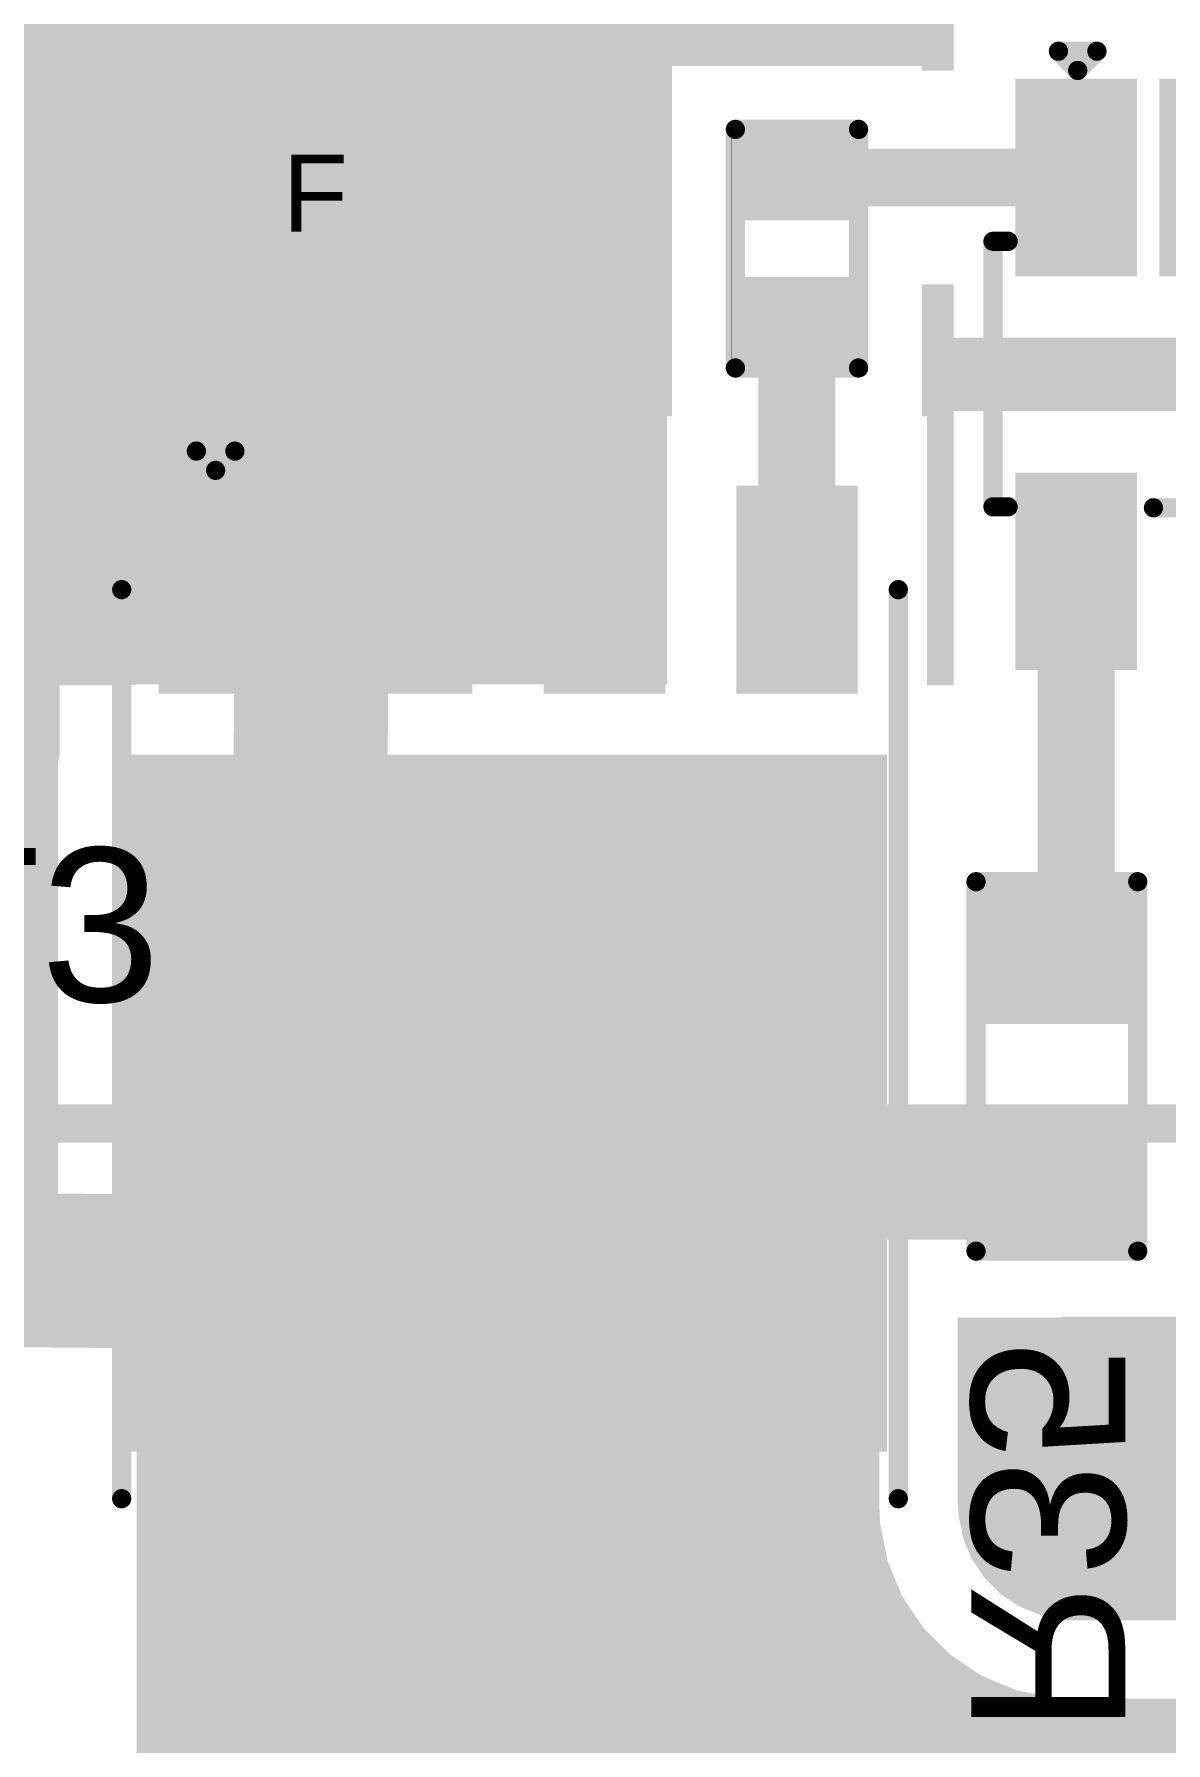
# Model space of a CAD drawing. Header units: inches. Extents: x -38 to 276, y -7 to 269.
# Drawn here: x 69.39 to 76.86, y 112.15 to 123.43 of the extents above; entities that cross this region are included whole.
import ezdxf

# ---------------------------------------------------------------- set-up
doc = ezdxf.new("R2010")
doc.units = ezdxf.units.IN
for name, color, linetype in [('Bottom Layer', 5, 'Continuous'), ('Bottom Overlay', 54, 'Continuous'), ('Bottom Paste', 16, 'Continuous'), ('Bottom Solder', 6, 'Continuous'), ('Drill Drawing', 1, 'Continuous'), ('Top Layer', 1, 'Continuous'), ('Top Overlay', 2, 'Continuous'), ('Via Holes', 16, 'Continuous')]:
    doc.layers.add(name, color=color, linetype=linetype)
doc.styles.add('Arial', font='', dxfattribs={"height": 0.2})
doc.styles.get('Arial').set_extended_font_data('Arial')

# ---------------------------------------------------------------- blocks, each defined once
blk = doc.blocks.new('760895741_16')
at = {"layer": 'Top Overlay'}
blk.add_lwpolyline([(-23.41880254, -22.1234, 0.254, 0.254, 0), (-23.4188, 22.12340254, 0.254, 0.254, 0)], format="xyseb", dxfattribs=at)
blk = doc.blocks.new('SOT_23_5_B_28')
at = {"layer": 'Bottom Layer'}
for points in [[(-1.84999757, 1.25000004), (-0.74999723, 1.25000004), (-0.74999723, 0.65000124), (-1.84999757, 0.65000124)], [(0.74999977, 1.25000004), (1.85000011, 1.25000004), (1.85000011, 0.65000124), (0.74999977, 0.65000124)], [(-1.85000011, 0.2999994), (-0.74999977, 0.2999994), (-0.74999977, -0.2999994), (-1.85000011, -0.2999994)], [(-1.85000011, -0.65000124), (-0.74999977, -0.65000124), (-0.74999977, -1.25000004), (-1.85000011, -1.25000004)], [(0.74999977, -0.65000124), (1.85000011, -0.65000124), (1.85000011, -1.25000004), (0.74999977, -1.25000004)]]:
    blk.add_hatch(color=5, dxfattribs=at).paths.add_polyline_path(points)
at = {"layer": 'Bottom Paste'}
for points in [[(-1.84999757, 1.25000004), (-0.74999723, 1.25000004), (-0.74999723, 0.65000124), (-1.84999757, 0.65000124)], [(0.74999977, 1.25000004), (1.85000011, 1.25000004), (1.85000011, 0.65000124), (0.74999977, 0.65000124)], [(-1.85000011, 0.2999994), (-0.74999977, 0.2999994), (-0.74999977, -0.2999994), (-1.85000011, -0.2999994)], [(-1.85000011, -0.65000124), (-0.74999977, -0.65000124), (-0.74999977, -1.25000004), (-1.85000011, -1.25000004)], [(0.74999977, -0.65000124), (1.85000011, -0.65000124), (1.85000011, -1.25000004), (0.74999977, -1.25000004)]]:
    blk.add_hatch(color=16, dxfattribs=at).paths.add_polyline_path(points)
at = {"layer": 'Bottom Solder'}
for points in [[(-1.95159757, 1.35160004), (-0.6483972299999999, 1.35160004), (-0.6483972299999999, 0.54840124), (-1.95159757, 0.54840124)], [(0.6483997699999999, 1.35160004), (1.95160011, 1.35160004), (1.95160011, 0.54840124), (0.6483997699999999, 0.54840124)], [(-1.95160011, 0.4015993999999999), (-0.6483997699999999, 0.4015993999999999), (-0.6483997699999999, -0.4015993999999999), (-1.95160011, -0.4015993999999999)], [(-1.95160011, -0.54840124), (-0.6483997699999999, -0.54840124), (-0.6483997699999999, -1.35160004), (-1.95160011, -1.35160004)], [(0.6483997699999999, -0.54840124), (1.95160011, -0.54840124), (1.95160011, -1.35160004), (0.6483997699999999, -1.35160004)]]:
    blk.add_hatch(color=6, dxfattribs=at).paths.add_polyline_path(points)
at = {"layer": 'Bottom Overlay'}
for points in [[(-0.87900256, 1.4986, 0.127, 0.127, 0), (0.8735974400000001, 1.49860254, 0.127, 0.127, 0)], [(-0.87900256, 1.3986002, 0.127, 0.127, 0), (-0.87900256, 1.4986, 0.127, 0.127, 0)], [(0.8735974400000001, 1.39860274, 0.127, 0.127, 0), (0.8735974400000001, 1.49860254, 0.127, 0.127, 0)], [(0.88000078, -0.43999912, 0.127, 0.127, 0), (0.8800033199999999, 0.41800018, 0.127, 0.127, 0)], [(-2.1336, -1.0668, 0.127, 0.127, 0), (-2.13360254, -0.8128, 0.127, 0.127, 0)], [(-2.0066, -0.9397999999999999, 0.127, 0.127, 0), (-2.13360254, -0.8128, 0.127, 0.127, 0)], [(-2.1336, -1.0668, 0.127, 0.127, 0), (-2.0066, -0.9397999999999999, 0.127, 0.127, 0)], [(-0.87900256, -1.4986, 0.127, 0.127, 0), (-0.87900256, -1.3986002, 0.127, 0.127, 0)], [(0.8735974400000001, -1.49859746, 0.127, 0.127, 0), (0.8735999799999999, -1.3986002, 0.127, 0.127, 0)], [(-0.87900256, -1.4986, 0.127, 0.127, 0), (0.8735974400000001, -1.49859746, 0.127, 0.127, 0)]]:
    blk.add_lwpolyline(points, format="xyseb", dxfattribs=at)
for points in [[(-0.9107525599999998, 1.4986, 0.0635, 0.0635, 1), (-0.8472525599999999, 1.4986, 0.0635, 0.0635, 1)], [(-0.9107525599999998, 1.4986, 0.0635, 0.0635, 1), (-0.8472525599999999, 1.4986, 0.0635, 0.0635, 1)], [(0.84184744, 1.49860254, 0.0635, 0.0635, 1), (0.9053474399999999, 1.49860254, 0.0635, 0.0635, 1)], [(0.84184744, 1.49860254, 0.0635, 0.0635, 1), (0.9053474399999999, 1.49860254, 0.0635, 0.0635, 1)], [(-0.9107525599999998, 1.3986002, 0.0635, 0.0635, 1), (-0.8472525599999999, 1.3986002, 0.0635, 0.0635, 1)], [(0.84184744, 1.39860274, 0.0635, 0.0635, 1), (0.9053474399999999, 1.39860274, 0.0635, 0.0635, 1)], [(0.8482533200000001, 0.41800018, 0.0635, 0.0635, 1), (0.9117533199999999, 0.41800018, 0.0635, 0.0635, 1)], [(0.84825078, -0.43999912, 0.0635, 0.0635, 1), (0.91175078, -0.43999912, 0.0635, 0.0635, 1)], [(-2.16535254, -0.8128, 0.0635, 0.0635, 1), (-2.10185254, -0.8128, 0.0635, 0.0635, 1)], [(-2.16535254, -0.8128, 0.0635, 0.0635, 1), (-2.10185254, -0.8128, 0.0635, 0.0635, 1)], [(-2.03835, -0.9397999999999999, 0.0635, 0.0635, 1), (-1.97485, -0.9397999999999999, 0.0635, 0.0635, 1)], [(-2.03835, -0.9397999999999999, 0.0635, 0.0635, 1), (-1.97485, -0.9397999999999999, 0.0635, 0.0635, 1)], [(-2.16535, -1.0668, 0.0635, 0.0635, 1), (-2.10185, -1.0668, 0.0635, 0.0635, 1)], [(-2.16535, -1.0668, 0.0635, 0.0635, 1), (-2.10185, -1.0668, 0.0635, 0.0635, 1)], [(-0.9107525599999998, -1.3986002, 0.0635, 0.0635, 1), (-0.8472525599999999, -1.3986002, 0.0635, 0.0635, 1)], [(0.8418499799999999, -1.3986002, 0.0635, 0.0635, 1), (0.90534998, -1.3986002, 0.0635, 0.0635, 1)], [(-0.9107525599999998, -1.4986, 0.0635, 0.0635, 1), (-0.8472525599999999, -1.4986, 0.0635, 0.0635, 1)], [(-0.9107525599999998, -1.4986, 0.0635, 0.0635, 1), (-0.8472525599999999, -1.4986, 0.0635, 0.0635, 1)], [(0.84184744, -1.49859746, 0.0635, 0.0635, 1), (0.9053474399999999, -1.49859746, 0.0635, 0.0635, 1)], [(0.84184744, -1.49859746, 0.0635, 0.0635, 1), (0.9053474399999999, -1.49859746, 0.0635, 0.0635, 1)]]:
    blk.add_lwpolyline(points, format="xyseb", close=True, dxfattribs=at)
blk = doc.blocks.new('R___0402_B_53')
at = {"layer": 'Bottom Layer'}
for points in [[(-0.2413, 0.3175), (-0.2412999999999999, -0.3175), (-0.6985, -0.3175), (-0.6985, 0.3175)], [(0.6985, 0.3175), (0.6985, -0.3175), (0.2413, -0.3175), (0.2412999999999999, 0.3175)]]:
    blk.add_hatch(color=5, dxfattribs=at).paths.add_polyline_path(points)
at = {"layer": 'Bottom Paste'}
for points in [[(-0.2413, 0.3175), (-0.2412999999999999, -0.3175), (-0.6985, -0.3175), (-0.6985, 0.3175)], [(0.6985, 0.3175), (0.6985, -0.3175), (0.2413, -0.3175), (0.2412999999999999, 0.3175)]]:
    blk.add_hatch(color=16, dxfattribs=at).paths.add_polyline_path(points)
at = {"layer": 'Bottom Solder'}
for points in [[(-0.18629884, 0.37250116), (-0.1862988399999999, -0.37250116), (-0.75350116, -0.37250116), (-0.75350116, 0.37250116)], [(0.75350116, 0.37250116), (0.75350116, -0.37250116), (0.18629884, -0.37250116), (0.1862988399999999, 0.37250116)]]:
    blk.add_hatch(color=6, dxfattribs=at).paths.add_polyline_path(points)
at = {"layer": 'Bottom Overlay'}
for points in [[(-0.78740254, 0.40640254, 0.127, 0.127, 0), (0.7874050799999999, 0.40640254, 0.127, 0.127, 0)], [(-0.78740254, 0.40640254, 0.127, 0.127, 0), (-0.7874, -0.4064, 0.127, 0.127, 0)], [(0.7874050799999999, 0.40640254, 0.127, 0.127, 0), (0.7874, -0.4064, 0.127, 0.127, 0)], [(-0.8127974599999999, 0.4317974599999999, 0.0032258, 0.0032258, 0), (0.8128, 0.4317974599999999, 0.0032258, 0.0032258, 0)], [(-0.7874, -0.4064, 0.127, 0.127, 0), (0.7874, -0.4064, 0.127, 0.127, 0)]]:
    blk.add_lwpolyline(points, format="xyseb", dxfattribs=at)
for points in [[(-0.8191525399999998, 0.40640254, 0.0635, 0.0635, 1), (-0.75565254, 0.40640254, 0.0635, 0.0635, 1)], [(-0.8191525399999998, 0.40640254, 0.0635, 0.0635, 1), (-0.75565254, 0.40640254, 0.0635, 0.0635, 1)], [(0.75565508, 0.40640254, 0.0635, 0.0635, 1), (0.8191550799999999, 0.40640254, 0.0635, 0.0635, 1)], [(0.75565508, 0.40640254, 0.0635, 0.0635, 1), (0.8191550799999999, 0.40640254, 0.0635, 0.0635, 1)], [(-0.8136026399999999, 0.4317974599999999, 0.0016129, 0.0016129, 1), (-0.81199228, 0.4317974599999999, 0.0016129, 0.0016129, 1)], [(0.8119948199999999, 0.4317974599999999, 0.0016129, 0.0016129, 1), (0.81360518, 0.4317974599999999, 0.0016129, 0.0016129, 1)], [(-0.8191499999999999, -0.4064, 0.0635, 0.0635, 1), (-0.7556499999999999, -0.4064, 0.0635, 0.0635, 1)], [(-0.8191499999999999, -0.4064, 0.0635, 0.0635, 1), (-0.7556499999999999, -0.4064, 0.0635, 0.0635, 1)], [(0.7556499999999999, -0.4064, 0.0635, 0.0635, 1), (0.8191499999999999, -0.4064, 0.0635, 0.0635, 1)], [(0.7556499999999999, -0.4064, 0.0635, 0.0635, 1), (0.8191499999999999, -0.4064, 0.0635, 0.0635, 1)]]:
    blk.add_lwpolyline(points, format="xyseb", close=True, dxfattribs=at)
blk = doc.blocks.new('R___0603_B_55')
at = {"layer": 'Bottom Layer'}
for points in [[(-1.143, -0.4445), (-1.143, 0.4445), (-0.3809999999999999, 0.4445), (-0.3809999999999999, -0.4445)], [(0.3809999999999999, -0.4445), (0.3809999999999999, 0.4445), (1.143, 0.4445), (1.143, -0.4445)]]:
    blk.add_hatch(color=5, dxfattribs=at).paths.add_polyline_path(points)
at = {"layer": 'Bottom Paste'}
for points in [[(-1.143, -0.4445), (-1.143, 0.4445), (-0.3809999999999999, 0.4445), (-0.3809999999999999, -0.4445)], [(0.3809999999999999, -0.4445), (0.3809999999999999, 0.4445), (1.143, 0.4445), (1.143, -0.4445)]]:
    blk.add_hatch(color=16, dxfattribs=at).paths.add_polyline_path(points)
at = {"layer": 'Bottom Solder'}
for points in [[(-1.2446, -0.5460999999999999), (-1.2446, 0.5460999999999999), (-0.2794, 0.5460999999999999), (-0.2794, -0.5460999999999999)], [(0.2794, -0.5460999999999999), (0.2794, 0.5460999999999999), (1.2446, 0.5460999999999999), (1.2446, -0.5460999999999999)]]:
    blk.add_hatch(color=6, dxfattribs=at).paths.add_polyline_path(points)
at = {"layer": 'Bottom Overlay'}
for points in [[(-1.2192, 0.5334, 0.127, 0.127, 0), (-1.2192, -0.5334, 0.127, 0.127, 0)], [(-1.2192, 0.5334, 0.127, 0.127, 0), (1.2192, 0.5334, 0.127, 0.127, 0)], [(1.2192, 0.5334, 0.127, 0.127, 0), (1.21920254, -0.5333974599999999, 0.127, 0.127, 0)], [(1.21920254, -0.5333974599999999, 0.127, 0.127, 0), (-1.2192, -0.5334, 0.127, 0.127, 0)]]:
    blk.add_lwpolyline(points, format="xyseb", dxfattribs=at)
for points in [[(-1.25095, 0.5334, 0.0635, 0.0635, 1), (-1.18745, 0.5334, 0.0635, 0.0635, 1)], [(-1.25095, 0.5334, 0.0635, 0.0635, 1), (-1.18745, 0.5334, 0.0635, 0.0635, 1)], [(1.18745, 0.5334, 0.0635, 0.0635, 1), (1.25095, 0.5334, 0.0635, 0.0635, 1)], [(1.18745, 0.5334, 0.0635, 0.0635, 1), (1.25095, 0.5334, 0.0635, 0.0635, 1)], [(-1.25095, -0.5334, 0.0635, 0.0635, 1), (-1.18745, -0.5334, 0.0635, 0.0635, 1)], [(-1.25095, -0.5334, 0.0635, 0.0635, 1), (-1.18745, -0.5334, 0.0635, 0.0635, 1)], [(1.18745254, -0.5333974599999999, 0.0635, 0.0635, 1), (1.25095254, -0.5333974599999999, 0.0635, 0.0635, 1)], [(1.18745254, -0.5333974599999999, 0.0635, 0.0635, 1), (1.25095254, -0.5333974599999999, 0.0635, 0.0635, 1)]]:
    blk.add_lwpolyline(points, format="xyseb", close=True, dxfattribs=at)
blk = doc.blocks.new('VSON_CLIP_8_6_5__B_85')
at = {"layer": 'Bottom Layer'}
for points in [[(-1.860108039999999, -2.45101364), (-1.860108040000001, 2.448976559999999), (2.63988296, 2.44897656), (2.63988296, -2.45101364)], [(-3.634993999999999, 1.5560167), (-3.634993999999999, 2.2560153), (-2.364994, 2.2560153), (-2.364994, 1.5560167)], [(2.49999754, 1.5539847), (2.49999754, 2.2539833), (3.49999554, 2.2539833), (3.49999554, 1.5539847)], [(-3.634993999999999, 0.2860217799999998), (-3.634993999999999, 0.9860203799999997), (-2.364994, 0.9860203800000001), (-2.364994, 0.2860217800000001)], [(2.49999754, 0.2839846999999999), (2.49999754, 0.9839833), (3.49999554, 0.9839833), (3.49999554, 0.2839847)], [(-3.634993999999999, -0.9860153000000001), (-3.634993999999999, -0.2860167000000002), (-2.364994, -0.2860166999999998), (-2.364994, -0.9860152999999998)], [(2.499995, -0.9860152999999999), (2.499995, -0.2860167000000001), (3.499993, -0.2860167), (3.499993, -0.9860152999999999)], [(-3.634993999999999, -2.25398076), (-3.634993999999999, -1.55398216), (-2.364994, -1.55398216), (-2.364994, -2.25398076)], [(2.49999754, -2.25601022), (2.49999754, -1.55601162), (3.49999554, -1.55601162), (3.49999554, -2.25601022)]]:
    blk.add_hatch(color=5, dxfattribs=at).paths.add_polyline_path(points)
at = {"layer": 'Bottom Paste'}
for points in [[(3.499993, 2.253996), (2.6399998, 2.25399346), (2.63999472, 2.44899434), (-1.8599912, 2.44899688), (-1.8599912, -2.45100094), (2.63999472, -2.45100094), (2.63999472, -2.25600006), (3.49999554, -2.2560026), (3.499993, -1.55599892), (2.63898634, -1.55599892), (2.63898634, -0.9860026), (3.49999554, -0.9860026), (3.499993, -0.286004), (2.6399998, -0.28600146), (2.6399998, 0.28399486), (3.499993, 0.28399994), (3.49999554, 0.9839959999999999), (2.63999472, 0.98399346), (2.63999472, 1.5539974), (3.49999554, 1.5539974)], [(-2.3650194, 1.55600654), (-2.36501686, 2.2560026), (-3.6350194, 2.2560026), (-3.63502194, 1.55600654)], [(-2.36501686, 0.286004), (-2.3650194, 0.9860026), (-3.63502194, 0.98600514), (-3.63502194, 0.28600654)], [(-2.36499654, -0.98597974), (-2.36499654, -0.28597606), (-3.634993999999999, -0.2859786), (-3.634996539999999, -0.98597466)], [(-2.3650194, -2.253996), (-2.36501686, -1.5539974), (-3.6350194, -1.5539974), (-3.63502194, -2.25400108)]]:
    blk.add_hatch(color=16, dxfattribs=at).paths.add_polyline_path(points)
at = {"layer": 'Bottom Solder'}
for points in [[(-1.910908039999999, -2.50181364), (-1.91090804, 2.499776559999999), (2.690682959999999, 2.49977656), (2.690682960000001, -2.50181364)], [(-3.685794, 1.5052167), (-3.685794, 2.3068153), (-2.314194, 2.3068153), (-2.314194, 1.5052167)], [(2.44919754, 1.5031847), (2.44919754, 2.3047833), (3.55079554, 2.3047833), (3.55079554, 1.5031847)], [(-3.685794, 0.2352217799999999), (-3.685794, 1.03682038), (-2.314194, 1.03682038), (-2.314194, 0.2352217800000001)], [(2.44919754, 0.2331846999999999), (2.44919754, 1.0347833), (3.55079554, 1.0347833), (3.55079554, 0.2331847000000001)], [(-3.685794, -1.0368153), (-3.685794, -0.2352167000000002), (-2.314194, -0.2352166999999998), (-2.314194, -1.0368153)], [(2.449195, -1.0368153), (2.449195, -0.2352167000000001), (3.550793, -0.2352166999999999), (3.550793, -1.0368153)], [(-3.685794, -2.30478076), (-3.685794, -1.50318216), (-2.314194, -1.50318216), (-2.314194, -2.30478076)], [(2.44919754, -2.30681022), (2.44919754, -1.50521162), (3.55079554, -1.50521162), (3.55079554, -2.30681022)]]:
    blk.add_hatch(color=6, dxfattribs=at).paths.add_polyline_path(points)
at = {"layer": 'Bottom Overlay'}
for points in [[(2.999994, 2.5745948, 0.127, 0.127, 0), (-2.999994, 2.5745948, 0.127, 0.127, 0)], [(-3.78739908, -1.92938654, 0.127, 0.127, 0), (-3.914394, -1.802384, 0.127, 0.127, 0)], [(-3.91439146, -2.05637892, 0.127, 0.127, 0), (-3.914394, -1.802384, 0.127, 0.127, 0)], [(-3.91439146, -2.05637892, 0.127, 0.127, 0), (-3.78739908, -1.92938654, 0.127, 0.127, 0)], [(2.999994, -2.5491948, 0.127, 0.127, 0), (-2.999994, -2.5491948, 0.127, 0.127, 0)]]:
    blk.add_lwpolyline(points, format="xyseb", dxfattribs=at)
for points in [[(-3.031744, 2.5745948, 0.0635, 0.0635, 1), (-2.968244, 2.5745948, 0.0635, 0.0635, 1)], [(2.968244, 2.5745948, 0.0635, 0.0635, 1), (3.031744, 2.5745948, 0.0635, 0.0635, 1)], [(-3.946144, -1.802384, 0.0635, 0.0635, 1), (-3.882644, -1.802384, 0.0635, 0.0635, 1)], [(-3.946144, -1.802384, 0.0635, 0.0635, 1), (-3.882644, -1.802384, 0.0635, 0.0635, 1)], [(-3.81914908, -1.92938654, 0.0635, 0.0635, 1), (-3.75564908, -1.92938654, 0.0635, 0.0635, 1)], [(-3.81914908, -1.92938654, 0.0635, 0.0635, 1), (-3.75564908, -1.92938654, 0.0635, 0.0635, 1)], [(-3.94614146, -2.05637892, 0.0635, 0.0635, 1), (-3.882641459999999, -2.05637892, 0.0635, 0.0635, 1)], [(-3.94614146, -2.05637892, 0.0635, 0.0635, 1), (-3.882641459999999, -2.05637892, 0.0635, 0.0635, 1)], [(-3.031744, -2.5491948, 0.0635, 0.0635, 1), (-2.968244, -2.5491948, 0.0635, 0.0635, 1)], [(2.968244, -2.5491948, 0.0635, 0.0635, 1), (3.031744, -2.5491948, 0.0635, 0.0635, 1)]]:
    blk.add_lwpolyline(points, format="xyseb", close=True, dxfattribs=at)

msp = doc.modelspace()

# ---------------------------------------------------------------- hatches: boundary and pattern name
at = {"layer": 'Bottom Layer'}
h = msp.add_hatch(color=5, dxfattribs=at)
h.paths.add_polyline_path([(113.87241894, 147.88805322), (114.5285873, 147.71223696), (115.15618828, 147.45227558), (115.7444726, 147.11262678), (116.28339456, 146.699097), (116.76374158, 146.21874998), (117.17726374, 145.67983564), (117.51691254, 145.09154878), (117.77686884, 144.46396304), (117.95269018, 143.80778198), (118.0413565, 143.13431368), (118.0413565, 142.7946598), (118.0413565, 106.25465414), (109.6605376, 106.25465414), (109.6146906, 106.38165414), (109.62309038, 106.39422714), (109.65916346, 106.43030022), (109.78472836, 106.61822466), (109.80424826, 106.66535182), (109.8325972, 106.70777744), (109.91908674, 106.9165883), (109.92903846, 106.96662376), (109.94855836, 107.01374838), (109.99265022, 107.2354218), (109.99265022, 107.28644024), (110.00260194, 107.33647824), (110.0025994, 107.44944982), (110.00260448, 107.44947522), (110.00260448, 114.9994652), (110.65665956, 114.9994652), (110.7149043, 115.00713346), (111.60915956, 115.00713346), (111.60915956, 115.74373346), (114.02146868, 115.74373346), (114.02146868, 115.86087318), (114.89899296, 115.86087318), (115.19737692, 115.90015682), (115.4754231, 116.01532804), (115.71419072, 116.19853824), (115.89740092, 116.43730586), (116.01257214, 116.71535204), (116.05185578, 117.013736), (116.01257214, 117.31211996), (115.89740092, 117.59016614), (115.71419072, 117.82893376), (115.4754231, 118.01214396), (115.19737692, 118.12731518), (114.89899296, 118.16659882), (114.02146868, 118.16659882), (114.02146868, 118.28373346), (113.44809416, 118.28373346), (113.44809416, 118.57234096), (113.45012616, 118.58777654), (113.45012616, 118.86753468), (113.4915815, 118.86753468), (113.4915815, 120.98353248), (111.8755827, 120.98353248), (111.8755827, 118.86753468), (111.91297404, 118.86753468), (111.91297404, 118.60118012), (111.91094204, 118.58574454), (111.91094204, 118.28373346), (111.60915956, 118.28373346), (111.60915956, 118.309136), (111.55215434, 118.309136), (111.55215434, 118.86753468), (111.59157768, 118.86753468), (111.59157768, 120.98353248), (109.97557888, 120.98353248), (109.97557888, 119.17343958), (109.7996915, 119.17343958), (109.7996915, 120.94832808), (109.76718204, 120.94832808), (109.76718204, 121.82100858), (109.97557888, 121.82100858), (109.97557888, 121.46753456), (111.59157768, 121.46753456), (111.59157768, 123.58353236), (109.97557888, 123.58353236), (109.97557888, 123.23006342), (109.76718204, 123.23006342), (109.76718204, 123.26213346), (108.11618204, 123.26213346), (108.11618204, 121.78893346), (108.11618204, 120.94832808), (108.0836929, 120.94832808), (108.0836929, 119.1802798), (104.58466256, 119.1802798), (104.5502735, 119.17343958), (104.07666764, 119.17343958), (104.07666764, 118.7123864), (104.06671084, 118.66232808), (104.06670576, 113.78128374), (104.063038, 113.70656202), (104.03145564, 113.547779), (103.97441486, 113.41006274), (103.891588, 113.28610312), (103.78617292, 113.18068804), (103.66221076, 113.09786118), (103.52449704, 113.0408204), (103.36571148, 113.00923804), (103.29099484, 113.00557028), (102.06641004, 113.00557028), (102.01637204, 112.99561856), (101.96535868, 112.99561602), (101.70210292, 112.94324884), (101.65497576, 112.92372894), (101.60494792, 112.91377722), (101.35696772, 112.81106216), (101.31454718, 112.7827183), (101.26741748, 112.76319586), (101.04424038, 112.61407246), (101.00817492, 112.578007), (100.96575184, 112.5496606), (100.77595542, 112.35986418), (100.7476141, 112.31744872), (100.71154356, 112.28137818), (100.56242016, 112.05819854), (100.54289772, 112.01106884), (100.51455386, 111.9686483), (100.4118388, 111.7206681), (100.40188708, 111.6706428), (100.38236464, 111.62350802), (100.33, 111.3602548), (100.33, 111.3092389), (100.32004828, 111.25920598), (100.32004828, 111.125), (100.32004574, 107.34596006), (100.32118874, 107.34021966), (100.32017274, 107.33445132), (100.32250954, 107.22930294), (100.33357378, 107.17949608), (100.33470662, 107.1285005), (100.3803174, 106.92315928), (100.4008787, 106.87647916), (100.4119404, 106.82667738), (100.49673322, 106.6341784), (100.52600926, 106.59240302), (100.54657564, 106.54571274), (100.66154874, 106.38165414), (100.65468566, 106.3482887), (100.60786838, 106.25487004), (100.60761946, 106.25465414), (80.89424765999999, 106.25465414), (80.84690459999999, 106.31302334), (80.8290992, 106.38165414), (80.84515454, 106.39960686), (80.952721, 106.5817782), (80.97053656, 106.63261884), (80.99740722, 106.67930658), (81.06513886, 106.87973036), (81.07209845999999, 106.9331491), (81.08877355999999, 106.98437074), (81.11376462, 107.19444906), (81.10957108, 107.24815736), (81.11533688, 107.30171326), (81.10801151999999, 107.3837324), (81.11255304, 110.94804582), (81.11254034, 110.94810932), (81.11273084, 111.09487052), (81.102835, 111.14495678), (81.10289341999999, 111.19600824), (81.04593392, 111.48408742), (81.02644704, 111.53128316), (81.01653596, 111.58136688), (80.9044229, 111.85277604), (80.8761019, 111.89524992), (80.85660232, 111.9424355), (80.69365624, 112.1867327), (80.65758569999998, 112.2228642), (80.62924692, 112.265333), (80.42173653999998, 112.47311516), (80.37930075999999, 112.50151236), (80.34321498, 112.53763116), (80.09913114, 112.70089474), (80.05196842, 112.72045782), (80.00953009999999, 112.74883216), (79.73826572, 112.86129828), (79.68818454, 112.8712754), (79.64102689999999, 112.89081816), (79.35302646, 112.94815358), (79.30196991999999, 112.9481612), (79.2518862, 112.95812308), (79.10506149999999, 112.95812054), (76.25862828, 112.95812816), (76.18390656, 112.96179592), (76.02512354, 112.99337828), (75.88740727999999, 113.05041906), (75.76344766, 113.13324338), (75.65802496, 113.23866608), (75.57520572, 113.36261554), (75.5181624, 113.50033942), (75.48658003999999, 113.65912498), (75.48291228, 113.73384162), (75.48291228, 114.95513712), (76.13696736, 114.95513712), (76.19523242, 114.96280792), (77.08946735999999, 114.96280792), (77.08946735999999, 115.69940792), (79.50177648, 115.69940792), (79.50177648, 115.8165451), (80.37930075999999, 115.8165451), (80.67768472, 115.85582874), (80.95573089999999, 115.97099996), (81.19449852, 116.15421016), (81.37770872, 116.39297778), (81.49287994, 116.67102396), (81.53216358, 116.96940792), (81.49287994, 117.26779188), (81.37770872, 117.54583806), (81.19449852, 117.78460568), (80.95573089999999, 117.96781588), (80.67768472, 118.0829871), (80.37930075999999, 118.12227074), (79.50177648, 118.12227074), (79.50177648, 118.23940792), (78.92840196, 118.23940792), (78.92840196, 118.52801288), (78.93043396, 118.54344846), (78.93043396, 118.82320914), (78.97188675999999, 118.82320914), (78.97188675999999, 120.93920694), (77.35588795999999, 120.93920694), (77.35588795999999, 118.82320914), (77.39328183999999, 118.82320914), (77.39328183999999, 118.55685204), (77.39124984, 118.54141646), (77.39124984, 118.23940792), (77.08946735999999, 118.23940792), (77.08946735999999, 118.26480792), (77.03246213999999, 118.26480792), (77.03246213999999, 118.82320914), (77.07188548, 118.82320914), (77.07188548, 120.93920694), (75.45588668, 120.93920694), (75.45588668, 119.12911404), (75.27999929999999, 119.12911404), (75.27999929999999, 120.904), (75.24748729999999, 120.904), (75.24748729999999, 121.7766805), (75.45588668, 121.7766805), (75.45588668, 121.42320902), (77.07188548, 121.42320902), (77.07188548, 123.53920682), (75.45588668, 123.53920682), (75.45588668, 123.18573534), (75.24748729999999, 123.18573534), (75.24748729999999, 123.21780792), (73.59648729999999, 123.21780792), (73.59648729999999, 121.74460792), (73.59648729999999, 120.904), (73.5640007, 120.904), (73.5640007, 119.13595172), (70.06497036, 119.13595172), (70.030594, 119.12911404), (69.55697036, 119.12911404), (69.55697036, 118.66803292), (69.54701863999999, 118.618), (69.54701863999999, 115.12537046), (66.32894786, 115.12537046), (66.32894786, 116.0481677), (66.3289504, 116.0481677), (66.32894277999999, 116.04817278), (66.32234131999999, 116.1826607), (66.26987, 116.44648034), (66.16693649999999, 116.69499394), (66.0174956, 116.91864856), (65.82729278, 117.10885138), (65.60363816, 117.25829228), (65.35512456, 117.36122578), (65.09130492, 117.4136971), (64.95680938, 117.42029856), (59.49069127999999, 117.42030364), (59.27480652, 117.4203011), (58.85134026, 117.50453512), (58.45244342, 117.66976466), (58.09344489999999, 117.90963972), (57.78814198, 118.21494264), (57.54826692, 118.57394116), (57.38303991999999, 118.972838), (57.29880843999999, 119.3963068), (57.29881098, 119.61218902), (57.29881098, 125.96217124), (57.29881352, 125.96217124), (57.29879828, 125.9621814), (57.28946885999999, 126.24739038), (57.21501891999999, 126.81296456), (57.0673865, 127.36397946), (56.84909128, 127.89101168), (56.56387214, 128.38503914), (56.21660842, 128.8376138), (55.81324118, 129.24098612), (55.36067413999999, 129.58825746), (54.86665175999999, 129.87348676), (54.33962207999999, 130.0917896), (53.78860972, 130.23943472), (53.22303807999999, 130.31389228), (52.93781385999999, 130.32322678), (11.303, 130.32323186), (11.05283032, 130.32323186), (10.5621074, 130.42084152), (10.09985788, 130.6123118), (9.683843979999999, 130.89028432), (9.33005246, 131.24407584), (9.05207994, 131.66008974), (8.86060966, 132.12233926), (8.762999999999998, 132.61306218), (8.762999999999998, 132.86323186), (8.762999999999998, 145.5542682), (8.763002539999999, 145.67389458), (8.76300508, 145.6739022), (8.762999999999998, 145.67390474), (8.76298984, 145.90006888), (8.851226899999999, 146.34372306), (9.02432282, 146.76163688), (9.27562788, 147.13774992), (9.59548246, 147.4576045), (9.9715955, 147.70890956), (10.38950932, 147.88200548), (10.8331635, 147.97024254), (11.05933526, 147.97023238), (64.45249745999999, 147.97024), (113.20108424, 147.9764376)])
h.paths.add_polyline_path([(24.63199798, 145.01166832), (21.21600278, 145.01166832), (21.21600278, 141.59567312), (24.63199798, 141.59567312)], flags=0)
h.paths.add_polyline_path([(100.41799068, 145.01166578), (97.00199547999999, 145.01166578), (97.00199547999999, 141.59567058), (100.41799068, 141.59567058)], flags=0)
h.paths.add_polyline_path([(88.71821727999999, 145.01166578), (88.38176888, 145.01166578), (88.05178731999999, 144.94602964), (87.74095228, 144.81727704), (87.46120684, 144.63035844), (87.22330282, 144.39245442), (87.03638422, 144.11270898), (86.90763161999999, 143.80187394), (86.84199548, 143.47189238), (86.84199548, 143.13544398), (86.90763161999999, 142.80546242), (87.03638422, 142.49462738), (87.22330282, 142.21488194), (87.46120684, 141.97697792), (87.74095228, 141.79005932), (88.05178731999999, 141.66130672), (88.38176888, 141.59567058), (88.71821727999999, 141.59567058), (89.04819884, 141.66130672), (89.35903388, 141.79005932), (89.63877932, 141.97697792), (89.87668334, 142.21488194), (90.06360194, 142.49462738), (90.19235454, 142.80546242), (90.25799067999999, 143.13544398), (90.25799067999999, 143.47189238), (90.19235454, 143.80187394), (90.06360194, 144.11270898), (89.87668334, 144.39245442), (89.63877932, 144.63035844), (89.35903388, 144.81727704), (89.04819884, 144.94602964)], flags=0)
h.paths.add_polyline_path([(81.4714906, 145.01166578), (78.0554954, 145.01166578), (78.0554954, 141.59567058), (81.4714906, 141.59567058)], flags=0)
h.paths.add_polyline_path([(69.77171974, 145.01166578), (69.43527134, 145.01166578), (69.10528977999999, 144.94602964), (68.79445474, 144.81727704), (68.5147093, 144.63035844), (68.27680528, 144.39245442), (68.08988667999999, 144.11270898), (67.96113408, 143.80187394), (67.89549794, 143.47189238), (67.89549794, 143.13544398), (67.96113408, 142.80546242), (68.08988667999999, 142.49462738), (68.27680528, 142.21488194), (68.5147093, 141.97697792), (68.79445474, 141.79005932), (69.10528977999999, 141.66130672), (69.43527134, 141.59567058), (69.77171974, 141.59567058), (70.1017013, 141.66130672), (70.41253634, 141.79005932), (70.69228177999999, 141.97697792), (70.9301858, 142.21488194), (71.11710439999999, 142.49462738), (71.245857, 142.80546242), (71.31149314, 143.13544398), (71.31149314, 143.47189238), (71.245857, 143.80187394), (71.11710439999999, 144.11270898), (70.9301858, 144.39245442), (70.69228177999999, 144.63035844), (70.41253634, 144.81727704), (70.1017013, 144.94602964)], flags=0)
h.paths.add_polyline_path([(62.52499306, 145.01166578), (59.10899786, 145.01166578), (59.10899786, 141.59567058), (62.52499306, 141.59567058)], flags=0)
h.paths.add_polyline_path([(50.82521965999999, 145.01166578), (50.48877126, 145.01166578), (50.1587897, 144.94602964), (49.84795465999999, 144.81727704), (49.56820922, 144.63035844), (49.3303052, 144.39245442), (49.1433866, 144.11270898), (49.014634, 143.80187394), (48.94899786, 143.47189238), (48.94899786, 143.13544398), (49.014634, 142.80546242), (49.1433866, 142.49462738), (49.3303052, 142.21488194), (49.56820922, 141.97697792), (49.84795465999999, 141.79005932), (50.1587897, 141.66130672), (50.48877126, 141.59567058), (50.82521965999999, 141.59567058), (51.15520122, 141.66130672), (51.46603626, 141.79005932), (51.74578169999999, 141.97697792), (51.98368572, 142.21488194), (52.17060432, 142.49462738), (52.29935691999999, 142.80546242), (52.36499306, 143.13544398), (52.36499306, 143.47189238), (52.29935691999999, 143.80187394), (52.17060432, 144.11270898), (51.98368572, 144.39245442), (51.74578169999999, 144.63035844), (51.46603626, 144.81727704), (51.15520122, 144.94602964)], flags=0)
h.paths.add_polyline_path([(43.57849298, 145.01166578), (40.16249778, 145.01166578), (40.16249778, 141.59567058), (43.57849298, 141.59567058)], flags=0)
h.paths.add_polyline_path([(31.87871957999999, 145.01166578), (31.54227118, 145.01166578), (31.21228962, 144.94602964), (30.90145458, 144.81727704), (30.62170914, 144.63035844), (30.38380512, 144.39245442), (30.19688652, 144.11270898), (30.06813392, 143.80187394), (30.00249778, 143.47189238), (30.00249778, 143.13544398), (30.06813392, 142.80546242), (30.19688652, 142.49462738), (30.38380512, 142.21488194), (30.62170914, 141.97697792), (30.90145458, 141.79005932), (31.21228962, 141.66130672), (31.54227118, 141.59567058), (31.87871957999999, 141.59567058), (32.20870114, 141.66130672), (32.51953618, 141.79005932), (32.79928162, 141.97697792), (33.03718564, 142.21488194), (33.22410424, 142.49462738), (33.35285683999999, 142.80546242), (33.41849298, 143.13544398), (33.41849298, 143.47189238), (33.35285683999999, 143.80187394), (33.22410424, 144.11270898), (33.03718564, 144.39245442), (32.79928162, 144.63035844), (32.51953618, 144.81727704), (32.20870114, 144.94602964)], flags=0)
h.paths.add_polyline_path([(12.93222204, 145.01166578), (12.59577364, 145.01166578), (12.26579208, 144.94602964), (11.95495704, 144.81727704), (11.6752116, 144.63035844), (11.43730758, 144.39245442), (11.25038898, 144.11270898), (11.12163638, 143.80187394), (11.05600024, 143.47189238), (11.05600024, 143.13544398), (11.12163638, 142.80546242), (11.25038898, 142.49462738), (11.43730758, 142.21488194), (11.6752116, 141.97697792), (11.95495704, 141.79005932), (12.26579208, 141.66130672), (12.59577364, 141.59567058), (12.93222204, 141.59567058), (13.2622036, 141.66130672), (13.57303864, 141.79005932), (13.85278408, 141.97697792), (14.0906881, 142.21488194), (14.2776067, 142.49462738), (14.4063593, 142.80546242), (14.47199544, 143.13544398), (14.47199544, 143.47189238), (14.4063593, 143.80187394), (14.2776067, 144.11270898), (14.0906881, 144.39245442), (13.85278408, 144.63035844), (13.57303864, 144.81727704), (13.2622036, 144.94602964)], flags=0)
h.paths.add_polyline_path([(112.47960486, 147.4973174), (111.75757938, 147.4973174), (111.04172864, 147.40307324), (110.3443056, 147.21620036), (109.6772381, 146.93989154), (109.05194598, 146.5788788), (108.47912264, 146.13933688), (107.96857248, 145.62878672), (107.52903056, 145.05596338), (107.16801782, 144.43067126), (106.891709, 143.76360376), (106.70483612, 143.06618072), (106.61059196, 142.35032998), (106.61059196, 141.6283045), (106.70483612, 140.91245376), (106.891709, 140.21503072), (107.16801782, 139.54796322), (107.52903056, 138.9226711), (107.96857248, 138.34984776), (108.47912264, 137.8392976), (109.05194598, 137.39975568), (109.6772381, 137.03874294), (110.3443056, 136.76243412), (111.04172864, 136.57556124), (111.75757938, 136.48131708), (112.47960486, 136.48131708), (113.1954556, 136.57556124), (113.89287864, 136.76243412), (114.55994614, 137.03874294), (115.18523826, 137.39975568), (115.7580616, 137.8392976), (116.26861176, 138.34984776), (116.70815368, 138.9226711), (117.06916642, 139.54796322), (117.34547524, 140.21503072), (117.53234812, 140.91245376), (117.62659228, 141.6283045), (117.62659228, 142.35032998), (117.53234812, 143.06618072), (117.34547524, 143.76360376), (117.06916642, 144.43067126), (116.70815368, 145.05596338), (116.26861176, 145.62878672), (115.7580616, 146.13933688), (115.18523826, 146.5788788), (114.55994614, 146.93989154), (113.89287864, 147.21620036), (113.1954556, 147.40307324)], flags=0)
h.paths.add_polyline_path([(99.42486845999998, 133.90999888), (97.20887086, 133.90999888), (97.20887086, 131.69400128), (99.42486845999998, 131.69400128)], flags=0)
h.paths.add_polyline_path([(88.43193641999999, 133.90999888), (86.21593882, 133.90999888), (86.21593882, 131.69400128), (88.43193641999999, 131.69400128)], flags=0)
h.paths.add_polyline_path([(77.3079988, 133.90999888), (75.0920012, 133.90999888), (75.0920012, 131.69400128), (77.3079988, 131.69400128)], flags=0)
h.paths.add_polyline_path([(66.3859988, 133.90999888), (64.17000119999999, 133.90999888), (64.17000119999999, 131.69400128), (66.3859988, 131.69400128)], flags=0)
h.paths.add_polyline_path([(113.4915815, 123.58353236), (111.8755827, 123.58353236), (111.8755827, 121.46753456), (113.4915815, 121.46753456), (113.4915815, 121.63653346), (115.256564, 121.63653346), (115.256564, 123.41453346), (113.4915815, 123.41453346)], flags=0)
h.paths.add_polyline_path([(78.97188675999999, 123.53920428), (77.35588795999999, 123.53920428), (77.35588795999999, 121.42320648), (78.97188675999999, 121.42320648), (78.97188675999999, 121.59220538), (80.7368718, 121.59220538), (80.7368718, 123.37020538), (78.97188675999999, 123.37020538)], flags=0)
h.paths.add_polyline_path([(102.72899952, 115.69941046), (99.93499952, 115.69941046), (99.93499952, 115.58227328), (99.52630844, 115.58227328), (99.52630844, 115.69941046), (96.73230844, 115.69941046), (96.73230844, 113.15941046), (96.97644561999999, 113.15941046), (96.97644816, 111.58128814), (96.80261818, 111.40745816), (96.61569704, 111.12771272), (96.48694443999999, 110.81687768), (96.42130829999999, 110.48689612), (96.42130829999999, 110.15044772), (96.48694443999999, 109.82046616), (96.61569704, 109.50963112), (96.80261818, 109.22988568), (97.0405222, 108.99198166), (97.32026764, 108.80506052), (97.63110268, 108.67630792), (97.96108423999999, 108.61067178), (98.29753264, 108.61067178), (98.6275142, 108.67630792), (98.93834924, 108.80506052), (99.21809468, 108.99198166), (99.4559987, 109.22988568), (99.64291983999999, 109.50963112), (99.77167244, 109.82046616), (99.83730858, 110.15044772), (99.83730858, 110.48689612), (99.77167244, 110.81687768), (99.64291983999999, 111.12771272), (99.4559987, 111.40745816), (99.2821738, 111.58128306), (99.28217126, 113.15941046), (99.52630844, 113.15941046), (99.52630844, 113.27654764), (99.93499952, 113.27654764), (99.93499952, 113.15941046), (102.72899952, 113.15941046)], flags=0)
h.paths.add_polyline_path([(94.52630828, 115.69941046), (91.73230827999998, 115.69941046), (91.73230827999998, 113.15941046), (91.97644799999999, 113.15941046), (91.97644546, 111.5812856), (91.80261802, 111.40745816), (91.61569687999999, 111.12771272), (91.48694428, 110.81687768), (91.42130814, 110.48689612), (91.42130814, 110.15044772), (91.48694428, 109.82046616), (91.61569687999999, 109.50963112), (91.80261802, 109.22988568), (92.04052204, 108.99198166), (92.32026747999998, 108.80506052), (92.63110252, 108.67630792), (92.96108408, 108.61067178), (93.29753247999999, 108.61067178), (93.62751404, 108.67630792), (93.93834908, 108.80506052), (94.21809452, 108.99198166), (94.45599854, 109.22988568), (94.64291968, 109.50963112), (94.77167227999999, 109.82046616), (94.83730842, 110.15044772), (94.83730842, 110.48689612), (94.77167227999999, 110.81687768), (94.64291968, 111.12771272), (94.45599854, 111.40745816), (94.2821711, 111.5812856), (94.28217364, 113.15941046), (94.52630828, 113.15941046)], flags=0)
h.paths.add_polyline_path([(89.52630812, 115.69941046), (86.73230812, 115.69941046), (86.73230812, 113.15941046), (86.9764453, 113.15941046), (86.97644783999999, 111.58128814), (86.80261786, 111.40745816), (86.61569672, 111.12771272), (86.48694411999999, 110.81687768), (86.42130798, 110.48689612), (86.42130798, 110.15044772), (86.48694411999999, 109.82046616), (86.61569672, 109.50963112), (86.80261786, 109.22988568), (87.04052188, 108.99198166), (87.32026732, 108.80506052), (87.63110236, 108.67630792), (87.96108392, 108.61067178), (88.29753232, 108.61067178), (88.62751388, 108.67630792), (88.93834892, 108.80506052), (89.21809436, 108.99198166), (89.45599838, 109.22988568), (89.64291951999999, 109.50963112), (89.77167212, 109.82046616), (89.83730826, 110.15044772), (89.83730826, 110.48689612), (89.77167212, 110.81687768), (89.64291951999999, 111.12771272), (89.45599838, 111.40745816), (89.28217348, 111.58128306), (89.28217094, 113.15941046), (89.52630812, 113.15941046)], flags=0)
h.paths.add_polyline_path([(84.5263105, 115.69941046), (81.7323105, 115.69941046), (81.7323105, 113.15941046), (81.97644514, 113.15941046), (81.97644767999999, 111.58128814), (81.80261769999998, 111.40745816), (81.61569655999999, 111.12771272), (81.48694395999999, 110.81687768), (81.42130782, 110.48689612), (81.42130782, 110.15044772), (81.48694395999999, 109.82046616), (81.61569655999999, 109.50963112), (81.80261769999998, 109.22988568), (82.04052172, 108.99198166), (82.32026715999999, 108.80506052), (82.6311022, 108.67630792), (82.96108376, 108.61067178), (83.29753215999999, 108.61067178), (83.62751372, 108.67630792), (83.93834876, 108.80506052), (84.2180942, 108.99198166), (84.45599821999998, 109.22988568), (84.64291936, 109.50963112), (84.77167195999999, 109.82046616), (84.83730809999999, 110.15044772), (84.83730809999999, 110.48689612), (84.77167195999999, 110.81687768), (84.64291936, 111.12771272), (84.45599821999998, 111.40745816), (84.28217331999998, 111.58128306), (84.28217078, 113.15941046), (84.5263105, 113.15941046)], flags=0)
h = msp.add_hatch(color=5, dxfattribs=at)
edge = h.paths.add_edge_path()
edge.add_arc((71.247, 122.428), 0.499999, 0, 360)
msp.add_hatch(color=5, dxfattribs=at).paths.add_polyline_path([(74.96496056, 113.72111622), (74.97112514, 113.59556148), (75.02010904, 113.34927546), (75.11620231999999, 113.11727948), (75.25570927999999, 112.9084864), (75.43327052, 112.73092516), (75.6420636, 112.5914182), (75.87405958, 112.49532492), (76.1203456, 112.44634102), (76.24590034, 112.44017644), (79.10506912, 112.44016882), (79.25189635999999, 112.44017136), (79.53989933999999, 112.38283594), (79.81116372, 112.27037236), (80.0552501, 112.10710878), (80.26276048, 111.89932662), (80.42570656, 111.65502942), (80.53781962, 111.38362026), (80.59477912, 111.09554362), (80.59458862, 110.94871638), (80.59458608, 110.94871638), (80.59460132, 110.94870622), (80.59002932, 107.36099178), (80.59944001999999, 107.25563258), (80.57444896, 107.04555426), (80.50671731999999, 106.84513048), (80.39915086, 106.66295914), (80.25636222, 106.50685582), (80.08447788, 106.38351342), (79.89087146, 106.2982253), (79.68384875999999, 106.2546516), (79.57807045999999, 106.25465668), (71.21234424, 106.25465668), (71.09933709999999, 106.25465414), (70.87766622, 106.298746), (70.66885536, 106.38523554), (70.48093345999999, 106.51080044), (70.32111666, 106.67061724), (70.19555176, 106.85853914), (70.10905968, 107.06735), (70.06496781999999, 107.28902088), (70.06497036, 107.40202548), (70.06497036, 118.618), (74.96496056, 118.618)])
at = {"layer": 'Top Layer'}
h = msp.add_hatch(color=1, dxfattribs=at)
edge = h.paths.add_edge_path()
edge.add_arc((71.247, 122.428), 0.499999, 0, 360)
at = {"layer": 'Via Holes'}
h = msp.add_hatch(color=7, dxfattribs=at)
edge = h.paths.add_edge_path()
edge.add_arc((71.247, 122.428), 0.2499995, 0, 360)

# ---------------------------------------------------------------- linework, layer by layer
at = {"layer": 'Bottom Layer'}
for points in [[(74.4219873, 122.48120792, 0.3809999999999999, 0.3809999999999999, 0), (76.26388607999999, 122.48120792, 0.3809999999999999, 0.3809999999999999, 0)], [(74.4219873, 119.761, 0.508, 0.508, 0), (74.4219873, 121.44563214, 0.508, 0.508, 0)], [(74.4219873, 119.761, 0.508, 0.508, 0), (74.422, 119.761, 0.508, 0.508, 0)], [(76.26388607999999, 117.37580792, 0.508, 0.508, 0), (76.26388607999999, 119.30970804, 0.508, 0.508, 0)], [(76.26388607999999, 117.37580792, 0.508, 0.508, 0), (76.26396736, 117.37580792, 0.508, 0.508, 0)], [(73.03428116, 115.85180792, 0.7619999999999999, 0.7619999999999999, -0.4142135623730951), (72.51497054000001, 116.37111854, 0.7619999999999999, 0.7619999999999999, 0)], [(73.03427862, 115.85180792, 0.7619999999999999, 0.7619999999999999, 0), (73.03428116, 115.85180792, 0.7619999999999999, 0.7619999999999999, 0)], [(73.03428116, 115.85180792, 0.7619999999999999, 0.7619999999999999, 0), (76.13696736, 115.85180792, 0.7619999999999999, 0.7619999999999999, 0)]]:
    msp.add_lwpolyline(points, format="xyseb", dxfattribs=at)
for points in [[(74.32673729999999, 122.48120792, 0.1905, 0.1905, 1), (74.51723729999999, 122.48120792, 0.1905, 0.1905, 1)], [(76.16863607999998, 122.48120792, 0.1905, 0.1905, 1), (76.35913608, 122.48120792, 0.1905, 0.1905, 1)], [(74.2949873, 121.44563214, 0.254, 0.254, 1), (74.5489873, 121.44563214, 0.254, 0.254, 1)], [(74.2949873, 119.761, 0.254, 0.254, 1), (74.5489873, 119.761, 0.254, 0.254, 1)], [(74.2949873, 119.761, 0.254, 0.254, 1), (74.5489873, 119.761, 0.254, 0.254, 1)], [(74.29499999999999, 119.761, 0.254, 0.254, 1), (74.54899999999999, 119.761, 0.254, 0.254, 1)], [(76.13688608, 119.30970804, 0.254, 0.254, 1), (76.39088607999999, 119.30970804, 0.254, 0.254, 1)], [(76.13688608, 117.37580792, 0.254, 0.254, 1), (76.39088607999999, 117.37580792, 0.254, 0.254, 1)], [(76.13688608, 117.37580792, 0.254, 0.254, 1), (76.39088607999999, 117.37580792, 0.254, 0.254, 1)], [(76.13696736, 117.37580792, 0.254, 0.254, 1), (76.39096735999999, 117.37580792, 0.254, 0.254, 1)], [(72.32447054, 116.37111854, 0.3809999999999999, 0.3809999999999999, 1), (72.70547054, 116.37111854, 0.3809999999999999, 0.3809999999999999, 1)], [(72.84377862, 115.85180792, 0.3809999999999999, 0.3809999999999999, 1), (73.22477862, 115.85180792, 0.3809999999999999, 0.3809999999999999, 1)], [(72.84378115999999, 115.85180792, 0.3809999999999999, 0.3809999999999999, 1), (73.22478115999999, 115.85180792, 0.3809999999999999, 0.3809999999999999, 1)], [(72.84378115999999, 115.85180792, 0.3809999999999999, 0.3809999999999999, 1), (73.22478115999999, 115.85180792, 0.3809999999999999, 0.3809999999999999, 1)], [(72.84378115999999, 115.85180792, 0.3809999999999999, 0.3809999999999999, 1), (73.22478115999999, 115.85180792, 0.3809999999999999, 0.3809999999999999, 1)], [(75.94646735999999, 115.85180792, 0.3809999999999999, 0.3809999999999999, 1), (76.32746736, 115.85180792, 0.3809999999999999, 0.3809999999999999, 1)]]:
    msp.add_lwpolyline(points, format="xyseb", close=True, dxfattribs=at)
at = {"layer": 'Top Layer'}
for points in [[(71.19413498, 116.5073235, 1.016, 1.016, 0), (71.247, 122.428, 1.016, 1.016, 0)], [(71.19410703999999, 116.50035882, 1.016, 1.016, -0.4167448970949139), (69.93622538, 115.2630664, 1.016, 1.016, 0)], [(71.19410703999999, 116.50035882, 1.016, 1.016, 0), (71.19413498, 116.5073235, 1.016, 1.016, 0)], [(64.008, 115.316, 1.016, 1.016, 0), (69.93623045999999, 115.2630664, 1.016, 1.016, 0)]]:
    msp.add_lwpolyline(points, format="xyseb", dxfattribs=at)
for points in [[(70.993, 122.428, 0.508, 0.508, 1), (71.50099999999999, 122.428, 0.508, 0.508, 1)], [(70.94010704, 116.50035882, 0.508, 0.508, 1), (71.44810704, 116.50035882, 0.508, 0.508, 1)], [(70.94010704, 116.50035882, 0.508, 0.508, 1), (71.44810704, 116.50035882, 0.508, 0.508, 1)], [(70.94013498, 116.5073235, 0.508, 0.508, 1), (71.44813497999999, 116.5073235, 0.508, 0.508, 1)], [(70.94013498, 116.5073235, 0.508, 0.508, 1), (71.44813497999999, 116.5073235, 0.508, 0.508, 1)], [(69.68222537999999, 115.2630664, 0.508, 0.508, 1), (70.19022538, 115.2630664, 0.508, 0.508, 1)], [(69.68223046, 115.2630664, 0.508, 0.508, 1), (70.19023046, 115.2630664, 0.508, 0.508, 1)]]:
    msp.add_lwpolyline(points, format="xyseb", close=True, dxfattribs=at)

# ---------------------------------------------------------------- block references
for name, p, rotation in [('SOT_23_5_B_28', (77.21388671999999, 121.18120798), 270), ('R___0402_B_53', (74.4219873, 122.01130792), 90), ('VSON_CLIP_8_6_5__B_85', (72.515984, 116.761006), 270), ('R___0603_B_55', (76.13696736, 116.61380792), 90), ('760895741_16', (90.6293082, 92.81867136), 270)]:
    msp.add_blockref(name, p, dxfattribs=dict(rotation=rotation))

# ---------------------------------------------------------------- texts
at = {"layer": 'Bottom Overlay', "style": 'Arial', "text_generation_flag": 2}
msp.add_text('R35', height=1.016, rotation=270, dxfattribs=at).set_placement((75.57180466, 112.20386246))
at = {"layer": 'Drill Drawing', "style": 'Arial'}
msp.add_text('F', height=0.508, dxfattribs=at).set_placement((71.0269217, 122.12328382))
at = {"layer": 'Top Overlay', "style": 'Arial'}
msp.add_text('T3', height=1.016, dxfattribs=at).set_placement((68.56550929999999, 117.04027138))

doc.saveas('drawing.dxf')
